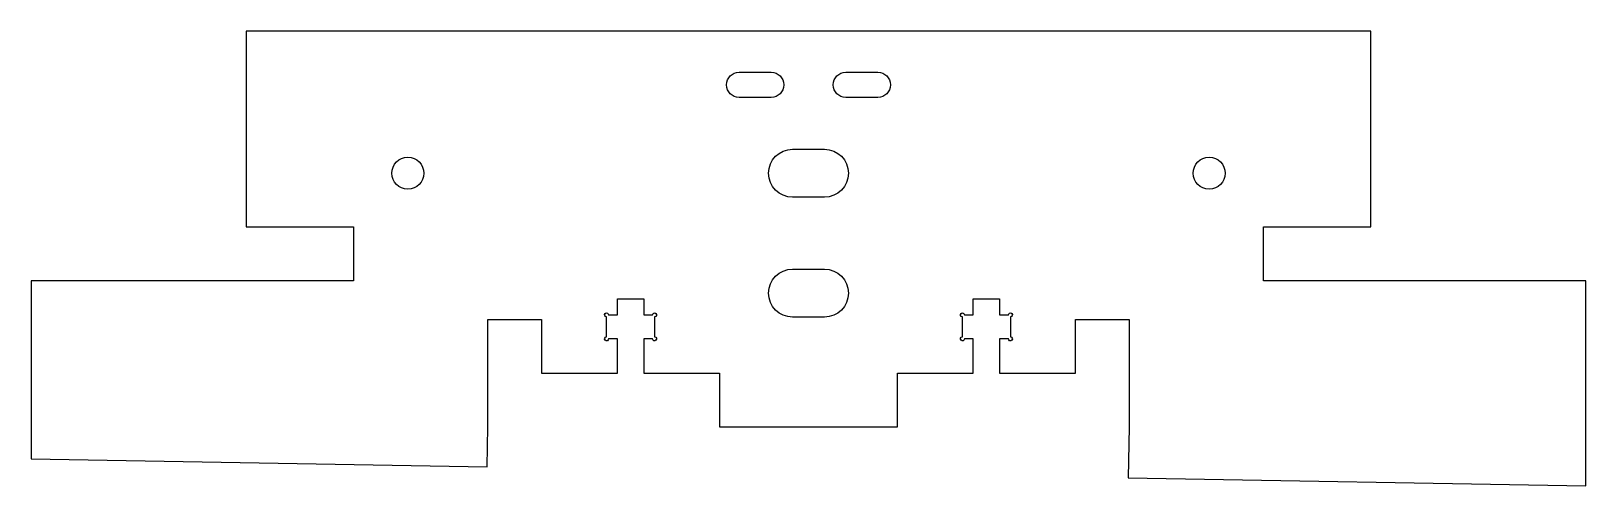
# Model space of a CAD drawing. Header units: millimetres. Extents: x -97 to 97, y -232 to -176.
import ezdxf

# ---------------------------------------------------------------- set-up
doc = ezdxf.new("R2010")
doc.units = ezdxf.units.MM

msp = doc.modelspace()

# ---------------------------------------------------------------- linework, layer by layer
for points in [[(-56.9, -206.72), (-97.22, -206.72), (-97.22, -229), (-40.19, -230), (-40.1, -225), (-40.1, -211.56), (-33.38, -211.56), (-33.38, -218.28), (-23.9, -218.28), (-23.9, -214), (-25, -214, -2.414214), (-25.25, -213.75), (-25.25, -211.25, -2.414214), (-25, -211), (-23.9, -211), (-23.9, -209), (-20.6, -209), (-20.6, -211), (-19.5, -211, -2.414214), (-19.25, -211.25), (-19.25, -213.75, -2.414214), (-19.5, -214), (-20.6, -214), (-20.6, -218.28), (-11.13, -218.28), (-11.13, -225), (11.13, -225), (11.13, -218.28), (20.6, -218.28), (20.6, -214), (19.5, -214, -2.414214), (19.25, -213.75), (19.25, -211.25, -2.414214), (19.5, -211), (20.6, -211), (20.6, -209), (23.9, -209), (23.9, -211), (25, -211, -2.414214), (25.25, -211.25), (25.25, -213.75, -2.414214), (25, -214), (23.9, -214), (23.9, -218.28), (33.38, -218.28), (33.38, -211.56), (40.1, -211.56), (40.1, -225), (39.99, -231.39), (97.22, -232.39), (97.22, -206.72), (56.9, -206.72), (56.9, -200), (70.34, -200), (70.34, -175.5), (-70.34, -175.5), (-70.34, -200), (-56.9, -200)], [(-8.67, -183.8, -1), (-8.67, -180.65), (-4.67, -180.65, -1), (-4.67, -183.8)], [(4.67, -183.8, -1), (4.67, -180.65), (8.67, -180.65, -1), (8.67, -183.8)], [(-2, -196.28, -1), (-2, -190.28), (2, -190.28, -1), (2, -196.28)], [(-2, -211.28, -1), (-2, -205.28), (2, -205.28, -1), (2, -211.28)]]:
    msp.add_lwpolyline(points, format="xyb", close=True)
for centre in [(-50.1, -193.28), (50.1, -193.28)]:
    msp.add_circle(centre, 2)

doc.saveas('drawing.dxf')
